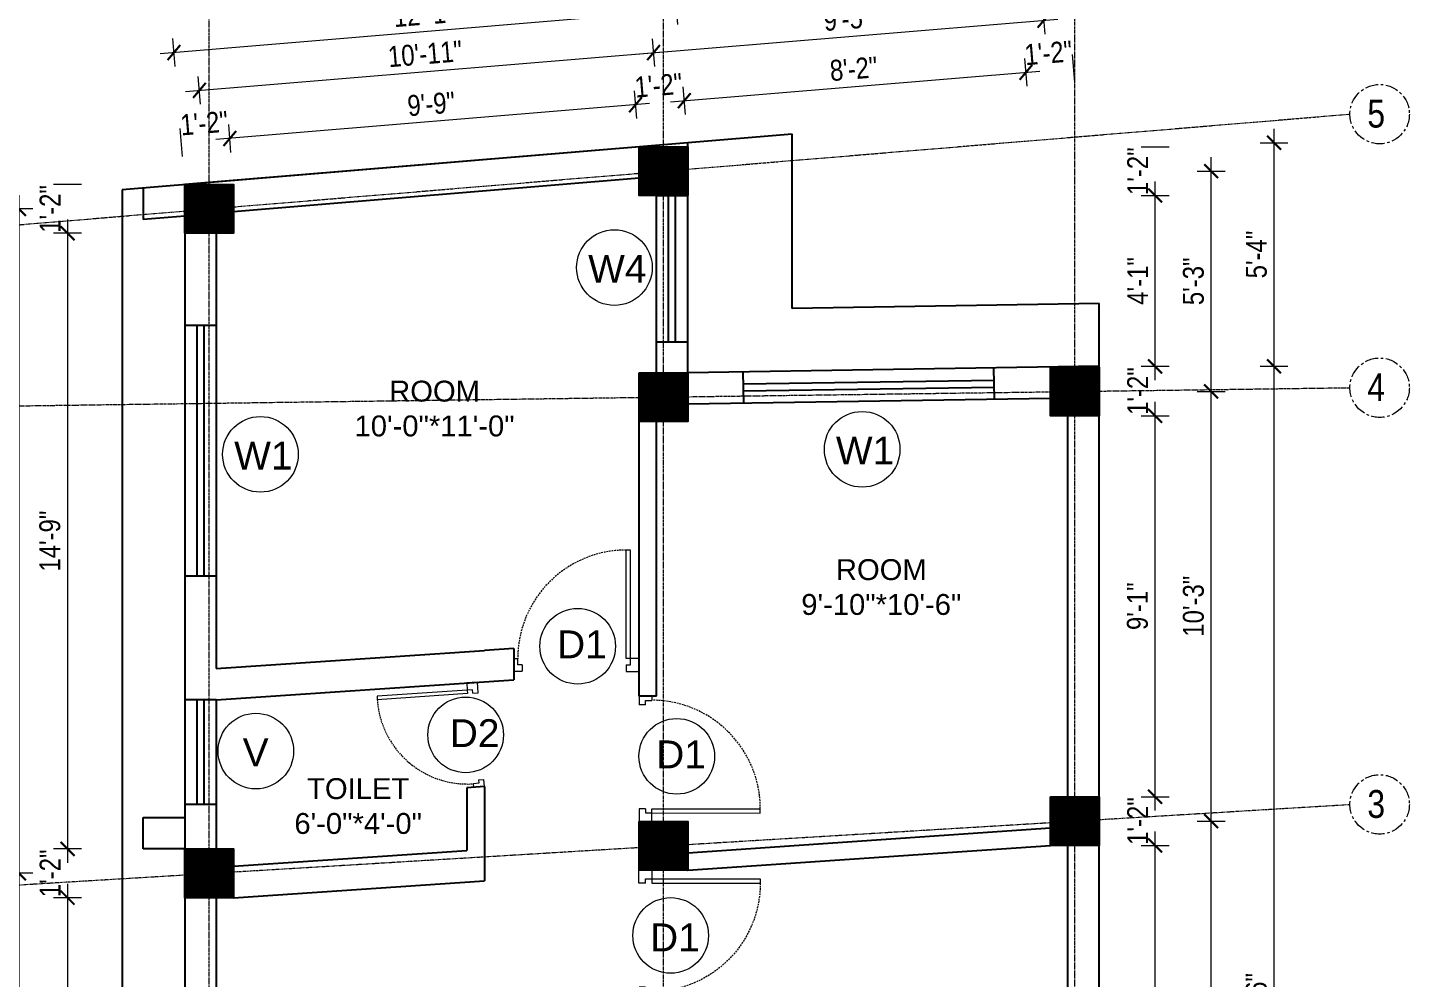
# Model space of a CAD drawing. Header units: inches. Extents: x -10117506 to -5032697, y -6529230 to -3253155.
# Drawn here: x -5059599.6 to -5059202.7, y -3255839.9 to -3255566.9 of the extents above; entities that cross this region are included whole.
import ezdxf

# ---------------------------------------------------------------- set-up
doc = ezdxf.new("R2010")
doc.units = ezdxf.units.IN
doc.header["$LTSCALE"] = 2
doc.header["$MEASUREMENT"] = 0
doc.header["$PDMODE"] = 34
doc.linetypes.add('CENTER', pattern=[2, 1.25, -0.25, 0.25, -0.25])
doc.linetypes.add('HIDDEN', pattern=[0.375, 0.25, -0.125])
doc.layers.get('0').update_dxf_attribs({"linetype": 'CONTINUOUS'})
doc.layers.get('DEFPOINTS').update_dxf_attribs({"color": 141, "linetype": 'CONTINUOUS'})
doc.layers.add('A-Hatch', color=7, linetype='CONTINUOUS')
for name, color, linetype, lineweight in [('Annotate-Lite.w', 177, 'CONTINUOUS', 9), ('Annotations-Bold.w', 177, 'CONTINUOUS', 13), ('DIM 1-100', 4, 'CONTINUOUS', 13), ('Door-Window.w', 4, 'CONTINUOUS', 15), ('TEXT', 181, 'CONTINUOUS', 25)]:
    doc.layers.add(name, color=color, linetype=linetype, lineweight=lineweight)
doc.styles.add('ARAIL', font='ARIALN.TTF')
doc.styles.add('arial.', font='arial.ttf')
doc.styles.add('gaurav', font='arial.ttf')
doc.styles.get("Standard").update_dxf_attribs({"font": 'ARIALN.TTF'})
doc.dimstyles.new('1 by 96', dxfattribs={"dimtxt": 6, "dimasz": 4, "dimexe": 4, "dimexo": 4, "dimgap": 2, "dimtad": 1, "dimdec": 0, "dimzin": 0, "dimdsep": 46, "dimlunit": 4, "dimtxsty": 'Standard', "dimblk": 'ARCHTICK', "dimcen": 0, "dimdle": 4, "dimadec": 0, "dimazin": 0, "dimtfac": 1, "dimtdec": 0, "dimtix": 1, "dimtofl": 0, "dimtmove": 1, "dimatfit": 3, "dimldrblk": 'ARCHTICK', "dimfxl": 4, "dimfxlon": 1, "dimtolj": 1, "dimtzin": 0, "dimlwd": -1, "dimlwe": -1, "dimarcsym": 0})

# ---------------------------------------------------------------- blocks, each defined once
blk = doc.blocks.new('3-0')
at = {"ltscale": 3}
for p, q in [((11063.05, 10097.68), (11065.97, 10099.9)), ((11063.05, 10097.68), (11064.53, 10095.73)), ((11065.25, 10097.81), (11066.71, 10098.92)), ((11065.99, 10096.84), (11065.25, 10097.81)), ((11065.97, 10099.9), (11066.71, 10098.92)), ((11065.99, 10096.84), (11064.53, 10095.73)), ((11085.5, 10074.13), (11110.32, 10092.96)), ((11086.24, 10073.15), (11111.05, 10091.97)), ((11111.05, 10091.97), (11110.32, 10092.96)), ((11086.24, 10073.15), (11085.5, 10074.13)), ((11084.04, 10073.02), (11082.57, 10071.91)), ((11082.57, 10071.91), (11084.79, 10068.98)), ((11084.04, 10073.02), (11084.78, 10072.04)), ((11084.78, 10072.04), (11086.24, 10073.15)), ((11084.79, 10068.98), (11087.72, 10071.2)), ((11087.72, 10071.2), (11086.24, 10073.15))]:
    blk.add_line(p, q, dxfattribs=at)
at = {"layer": 'Door-Window.w', "color": 9, "linetype": 'HIDDEN', "lineweight": 18}
blk.add_arc((11085.5, 10074.13), 31.16, 37.1906, 127.1465, dxfattribs=at)
blk = doc.blocks.new('_ArchTick')
at = {"color": 0, "linetype": 'ByBlock', "const_width": 0.15}
blk.add_lwpolyline([(-0.5, -0.5), (0.5, 0.5)], dxfattribs=at)
blk = doc.blocks.new('*D1697')
at = {"layer": 'DEFPOINTS', "color": 0, "ltscale": 0.5, "transparency": 16777216}
for p in [(-5059557.55, -3255574.04), (-5059409.98, -3255599.95), (-5059554.4, -3255611.95)]:
    blk.add_point(p, dxfattribs=at)
at = {"layer": 'DIM 1-100', "color": 0, "ltscale": 0.5, "transparency": 16777216}
for p, q in [((-5059412.8, -3255566.02), (-5059413.46, -3255558.05)), ((-5059409.14, -3255561.7), (-5059561.54, -3255574.37)), ((-5059557.22, -3255578.03), (-5059557.88, -3255570.05))]:
    blk.add_line(p, q, dxfattribs=at)
at = {"layer": 'DIM 1-100', "color": 0, "ltscale": 0.5, "transparency": 16777216, "xscale": 4, "yscale": 4, "zscale": 4}
for p, rotation in [((-5059413.13, -3255562.03), 4.751526985374808), ((-5059557.55, -3255574.04), 184.7515269853748)]:
    blk.add_blockref('_ArchTick', p, dxfattribs=dict(at, rotation=rotation))
at = {"layer": 'DIM 1-100', "color": 0, "ltscale": 0.5, "transparency": 16777216, "insert": (-5059485.76, -3255563.04), "char_height": 6, "attachment_point": 5, "rotation": 4.7515}
blk.add_mtext('\\A1;12\'-1"', dxfattribs=at)
blk = doc.blocks.new('*D1698')
at = {"layer": 'DEFPOINTS', "color": 0, "ltscale": 0.5, "transparency": 16777216}
for p in [(-5059410.98, -3255587.86), (-5059409.98, -3255599.95), (-5059423.98, -3255601.11)]:
    blk.add_point(p, dxfattribs=at)
at = {"layer": 'DIM 1-100', "color": 0, "ltscale": 0.5, "transparency": 16777216}
for p, q in [((-5059410.65, -3255591.85), (-5059411.31, -3255583.88)), ((-5059424.65, -3255593.01), (-5059425.31, -3255585.04))]:
    blk.add_line(p, q, dxfattribs=at)
at = {"layer": 'DIM 1-100', "color": 0, "ltscale": 0.5, "transparency": 16777216, "insert": (-5059418.4, -3255583.45), "char_height": 6, "attachment_point": 5, "rotation": 4.7515}
blk.add_mtext('\\A1;1\'-2"', dxfattribs=at)
blk = doc.blocks.new('*D1699')
at = {"layer": 'DEFPOINTS', "color": 0, "ltscale": 0.5, "transparency": 16777216}
for p in [(-5059541.5, -3255598.71), (-5059423.98, -3255601.11), (-5059540.4, -3255611.95)]:
    blk.add_point(p, dxfattribs=at)
at = {"layer": 'DIM 1-100', "color": 0, "ltscale": 0.5, "transparency": 16777216}
for p, q in [((-5059424.65, -3255593.01), (-5059425.31, -3255585.04)), ((-5059421, -3255588.7), (-5059545.49, -3255599.05)), ((-5059541.17, -3255602.7), (-5059541.83, -3255594.73))]:
    blk.add_line(p, q, dxfattribs=at)
at = {"layer": 'DIM 1-100', "color": 0, "ltscale": 0.5, "transparency": 16777216, "xscale": 4, "yscale": 4, "zscale": 4}
for p, rotation in [((-5059424.98, -3255589.03), 4.751526985452825), ((-5059541.5, -3255598.71), 184.7515269854528)]:
    blk.add_blockref('_ArchTick', p, dxfattribs=dict(at, rotation=rotation))
at = {"layer": 'DIM 1-100', "color": 0, "ltscale": 0.5, "transparency": 16777216, "insert": (-5059483.66, -3255588.83), "char_height": 6, "attachment_point": 5, "rotation": 4.7515}
blk.add_mtext('\\A1;9\'-9"', dxfattribs=at)
blk = doc.blocks.new('*D1700')
at = {"layer": 'DEFPOINTS', "color": 0, "ltscale": 0.5, "transparency": 16777216}
for p in [(-5059555.41, -3255599.87), (-5059554.4, -3255611.95), (-5059540.4, -3255611.95)]:
    blk.add_point(p, dxfattribs=at)
at = {"layer": 'DIM 1-100', "color": 0, "ltscale": 0.5, "transparency": 16777216}
for p, q in [((-5059555.07, -3255603.86), (-5059555.74, -3255595.88)), ((-5059541.17, -3255602.7), (-5059541.83, -3255594.73))]:
    blk.add_line(p, q, dxfattribs=at)
at = {"layer": 'DIM 1-100', "color": 0, "ltscale": 0.5, "transparency": 16777216, "insert": (-5059548.87, -3255594.3), "char_height": 6, "attachment_point": 5, "rotation": 4.7515}
blk.add_mtext('\\A1;1\'-2"', dxfattribs=at)
blk = doc.blocks.new('*D1701')
at = {"layer": 'DEFPOINTS', "color": 0, "ltscale": 0.5, "transparency": 16777216}
for p in [(-5059419.81, -3255574.06), (-5059416.98, -3255608.11), (-5059547.4, -3255618.95)]:
    blk.add_point(p, dxfattribs=at)
at = {"layer": 'DIM 1-100', "color": 0, "ltscale": 0.5, "transparency": 16777216}
for p, q in [((-5059419.48, -3255578.05), (-5059420.14, -3255570.08)), ((-5059554.22, -3255585.23), (-5059415.82, -3255573.73)), ((-5059549.9, -3255588.89), (-5059550.56, -3255580.92))]:
    blk.add_line(p, q, dxfattribs=at)
at = {"layer": 'DIM 1-100', "color": 0, "ltscale": 0.5, "transparency": 16777216, "xscale": 4, "yscale": 4, "zscale": 4}
for p, rotation in [((-5059419.81, -3255574.06), 4.751526985461142), ((-5059550.23, -3255584.9), 184.7515269854611)]:
    blk.add_blockref('_ArchTick', p, dxfattribs=dict(at, rotation=rotation))
at = {"layer": 'DIM 1-100', "color": 0, "ltscale": 0.5, "transparency": 16777216, "insert": (-5059485.44, -3255574.44), "char_height": 6, "attachment_point": 5, "rotation": 4.7515}
blk.add_mtext('\\A1;10\'-11"', dxfattribs=at)
blk = doc.blocks.new('*D1702')
at = {"layer": 'DEFPOINTS', "color": 0, "ltscale": 0.5, "transparency": 16777216}
for p in [(-5059554.4, -3255611.95), (-5059588.11, -3255625.95), (-5059554.4, -3255625.95)]:
    blk.add_point(p, dxfattribs=at)
at = {"layer": 'DIM 1-100', "color": 0, "ltscale": 0.5, "transparency": 16777216}
for p, q in [((-5059584.11, -3255611.95), (-5059592.11, -3255611.95)), ((-5059584.11, -3255625.95), (-5059592.11, -3255625.95))]:
    blk.add_line(p, q, dxfattribs=at)
at = {"layer": 'DIM 1-100', "color": 0, "ltscale": 0.5, "transparency": 16777216, "insert": (-5059593.12, -3255618.95), "char_height": 6, "attachment_point": 5, "rotation": 90}
blk.add_mtext('\\A1;1\'-2"', dxfattribs=at)
blk = doc.blocks.new('*D1703')
at = {"layer": 'DEFPOINTS', "color": 0, "ltscale": 0.5, "transparency": 16777216}
for p in [(-5059554.4, -3255625.95), (-5059588.11, -3255802.74), (-5059554.4, -3255802.74)]:
    blk.add_point(p, dxfattribs=at)
at = {"layer": 'DIM 1-100', "color": 0, "ltscale": 0.5, "transparency": 16777216}
for p, q in [((-5059588.11, -3255621.95), (-5059588.11, -3255806.74)), ((-5059584.11, -3255625.95), (-5059592.11, -3255625.95)), ((-5059584.11, -3255802.74), (-5059592.11, -3255802.74))]:
    blk.add_line(p, q, dxfattribs=at)
at = {"layer": 'DIM 1-100', "color": 0, "ltscale": 0.5, "transparency": 16777216, "xscale": 4, "yscale": 4, "zscale": 4}
for p, rotation in [((-5059588.11, -3255625.95), 90), ((-5059588.11, -3255802.74), 270)]:
    blk.add_blockref('_ArchTick', p, dxfattribs=dict(at, rotation=rotation))
at = {"layer": 'DIM 1-100', "color": 0, "ltscale": 0.5, "transparency": 16777216, "insert": (-5059593.17, -3255714.35), "char_height": 6, "attachment_point": 5, "rotation": 90}
blk.add_mtext('\\A1;14\'-9"', dxfattribs=at)
blk = doc.blocks.new('*D1704')
at = {"layer": 'DEFPOINTS', "color": 0, "ltscale": 0.5, "transparency": 16777216}
for p in [(-5059554.4, -3255802.74), (-5059588.11, -3255816.74), (-5059554.4, -3255816.74)]:
    blk.add_point(p, dxfattribs=at)
at = {"layer": 'DIM 1-100', "color": 0, "ltscale": 0.5, "transparency": 16777216}
for p, q in [((-5059584.11, -3255802.74), (-5059592.11, -3255802.74)), ((-5059584.11, -3255816.74), (-5059592.11, -3255816.74))]:
    blk.add_line(p, q, dxfattribs=at)
at = {"layer": 'DIM 1-100', "color": 0, "ltscale": 0.5, "transparency": 16777216, "insert": (-5059593.12, -3255809.74), "char_height": 6, "attachment_point": 5, "rotation": 90}
blk.add_mtext('\\A1;1\'-2"', dxfattribs=at)
blk = doc.blocks.new('*D1705')
at = {"layer": 'DEFPOINTS', "color": 0, "ltscale": 0.5, "transparency": 16777216}
for p in [(-5059554.4, -3255816.74), (-5059588.11, -3255937.99), (-5059554.4, -3255937.99)]:
    blk.add_point(p, dxfattribs=at)
at = {"layer": 'DIM 1-100', "color": 0, "ltscale": 0.5, "transparency": 16777216}
for p, q in [((-5059588.11, -3255812.74), (-5059588.11, -3255941.99)), ((-5059584.11, -3255816.74), (-5059592.11, -3255816.74)), ((-5059584.11, -3255937.99), (-5059592.11, -3255937.99))]:
    blk.add_line(p, q, dxfattribs=at)
at = {"layer": 'DIM 1-100', "color": 0, "ltscale": 0.5, "transparency": 16777216, "xscale": 4, "yscale": 4, "zscale": 4}
for p, rotation in [((-5059588.11, -3255816.74), 90), ((-5059588.11, -3255937.99), 270)]:
    blk.add_blockref('_ArchTick', p, dxfattribs=dict(at, rotation=rotation))
at = {"layer": 'DIM 1-100', "color": 0, "ltscale": 0.5, "transparency": 16777216, "insert": (-5059593.17, -3255877.37), "char_height": 6, "attachment_point": 5, "rotation": 90}
blk.add_mtext('\\A1;10\'-1"', dxfattribs=at)
blk = doc.blocks.new('*D1710')
at = {"layer": 'DEFPOINTS', "color": 0, "ltscale": 0.5, "transparency": 16777216}
for p in [(-5059602.04, -3255809.74), (-5059547.4, -3255809.74), (-5059547.4, -3255944.99)]:
    blk.add_point(p, dxfattribs=at)
at = {"layer": 'DIM 1-100', "color": 0, "ltscale": 0.5, "transparency": 16777216}
for p, q in [((-5059602.04, -3255948.99), (-5059602.04, -3255805.74)), ((-5059598.04, -3255809.74), (-5059606.04, -3255809.74)), ((-5059598.04, -3255944.99), (-5059606.04, -3255944.99))]:
    blk.add_line(p, q, dxfattribs=at)
at = {"layer": 'DIM 1-100', "color": 0, "ltscale": 0.5, "transparency": 16777216, "xscale": 4, "yscale": 4, "zscale": 4}
for p, rotation in [((-5059602.04, -3255809.74), 90), ((-5059602.04, -3255944.99), 270)]:
    blk.add_blockref('_ArchTick', p, dxfattribs=dict(at, rotation=rotation))
at = {"layer": 'DIM 1-100', "color": 0, "ltscale": 0.5, "transparency": 16777216, "insert": (-5059607.1, -3255877.37), "char_height": 6, "attachment_point": 5, "rotation": 90}
blk.add_mtext('\\A1;11\'-3"', dxfattribs=at)
blk = doc.blocks.new('*D1711')
at = {"layer": 'DEFPOINTS', "color": 0, "ltscale": 0.5, "transparency": 16777216}
for p in [(-5059602.04, -3255618.95), (-5059547.4, -3255618.95), (-5059547.4, -3255809.74)]:
    blk.add_point(p, dxfattribs=at)
at = {"layer": 'DIM 1-100', "color": 0, "ltscale": 0.5, "transparency": 16777216}
for p, q in [((-5059602.04, -3255813.74), (-5059602.04, -3255614.95)), ((-5059598.04, -3255618.95), (-5059606.04, -3255618.95)), ((-5059598.04, -3255809.74), (-5059606.04, -3255809.74))]:
    blk.add_line(p, q, dxfattribs=at)
at = {"layer": 'DIM 1-100', "color": 0, "ltscale": 0.5, "transparency": 16777216, "xscale": 4, "yscale": 4, "zscale": 4}
for p, rotation in [((-5059602.04, -3255618.95), 90), ((-5059602.04, -3255809.74), 270)]:
    blk.add_blockref('_ArchTick', p, dxfattribs=dict(at, rotation=rotation))
at = {"layer": 'DIM 1-100', "color": 0, "ltscale": 0.5, "transparency": 16777216, "insert": (-5059607.1, -3255714.35), "char_height": 6, "attachment_point": 5, "rotation": 90}
blk.add_mtext('\\A1;15\'-11"', dxfattribs=at)
blk = doc.blocks.new('*D1712')
at = {"layer": 'DEFPOINTS', "color": 0, "ltscale": 0.5, "transparency": 16777216}
for p in [(-5059554.4, -3255611.95), (-5059614.25, -3256046), (-5059554.4, -3256046)]:
    blk.add_point(p, dxfattribs=at)
at = {"layer": 'DIM 1-100', "color": 0, "ltscale": 0.5, "transparency": 16777216}
for p, q in [((-5059614.25, -3255607.95), (-5059614.25, -3256050)), ((-5059610.25, -3255611.95), (-5059618.25, -3255611.95)), ((-5059610.25, -3256046), (-5059618.25, -3256046))]:
    blk.add_line(p, q, dxfattribs=at)
at = {"layer": 'DIM 1-100', "color": 0, "ltscale": 0.5, "transparency": 16777216, "xscale": 4, "yscale": 4, "zscale": 4}
for p, rotation in [((-5059614.25, -3255611.95), 90), ((-5059614.25, -3256046), 270)]:
    blk.add_blockref('_ArchTick', p, dxfattribs=dict(at, rotation=rotation))
at = {"layer": 'DIM 1-100', "color": 0, "ltscale": 0.5, "transparency": 16777216, "insert": (-5059619.31, -3255828.98), "char_height": 6, "attachment_point": 5, "rotation": 90}
blk.add_mtext('\\A1;36\'-2"', dxfattribs=at)
blk = doc.blocks.new('*D1681')
at = {"layer": 'DEFPOINTS', "color": 0, "ltscale": 0.5, "transparency": 16777216}
for p in [(-5059291.83, -3255801.73), (-5059275.77, -3255801.73), (-5059291.82, -3255922.97)]:
    blk.add_point(p, dxfattribs=at)
at = {"layer": 'DIM 1-100', "color": 0, "ltscale": 0.5, "transparency": 16777216}
for p, q in [((-5059275.77, -3255926.97), (-5059275.77, -3255797.73)), ((-5059279.77, -3255801.73), (-5059271.77, -3255801.73)), ((-5059279.77, -3255922.97), (-5059271.77, -3255922.97))]:
    blk.add_line(p, q, dxfattribs=at)
at = {"layer": 'DIM 1-100', "color": 0, "ltscale": 0.5, "transparency": 16777216, "xscale": 4, "yscale": 4, "zscale": 4}
for p, rotation in [((-5059275.77, -3255801.73), 90), ((-5059275.77, -3255922.97), 270)]:
    blk.add_blockref('_ArchTick', p, dxfattribs=dict(at, rotation=rotation))
at = {"layer": 'DIM 1-100', "color": 0, "ltscale": 0.5, "transparency": 16777216, "insert": (-5059280.83, -3255862.35), "char_height": 6, "attachment_point": 5, "rotation": 90}
blk.add_mtext('\\A1;10\'-1"', dxfattribs=at)
blk = doc.blocks.new('*D1682')
at = {"layer": 'DEFPOINTS', "color": 0, "ltscale": 0.5, "transparency": 16777216}
for p in [(-5059291.82, -3255787.73), (-5059275.77, -3255787.73), (-5059291.83, -3255801.73)]:
    blk.add_point(p, dxfattribs=at)
at = {"layer": 'DIM 1-100', "color": 0, "ltscale": 0.5, "transparency": 16777216}
for p, q in [((-5059279.77, -3255787.73), (-5059271.77, -3255787.73)), ((-5059279.77, -3255801.73), (-5059271.77, -3255801.73))]:
    blk.add_line(p, q, dxfattribs=at)
at = {"layer": 'DIM 1-100', "color": 0, "ltscale": 0.5, "transparency": 16777216, "insert": (-5059280.78, -3255794.73), "char_height": 6, "attachment_point": 5, "rotation": 90}
blk.add_mtext('\\A1;1\'-2"', dxfattribs=at)
blk = doc.blocks.new('*D1683')
at = {"layer": 'DEFPOINTS', "color": 0, "ltscale": 0.5, "transparency": 16777216}
for p in [(-5059291.82, -3255678.36), (-5059275.77, -3255678.36), (-5059291.82, -3255787.73)]:
    blk.add_point(p, dxfattribs=at)
at = {"layer": 'DIM 1-100', "color": 0, "ltscale": 0.5, "transparency": 16777216}
for p, q in [((-5059275.77, -3255791.73), (-5059275.77, -3255674.36)), ((-5059279.77, -3255678.36), (-5059271.77, -3255678.36)), ((-5059279.77, -3255787.73), (-5059271.77, -3255787.73))]:
    blk.add_line(p, q, dxfattribs=at)
at = {"layer": 'DIM 1-100', "color": 0, "ltscale": 0.5, "transparency": 16777216, "xscale": 4, "yscale": 4, "zscale": 4}
for p, rotation in [((-5059275.77, -3255678.36), 90), ((-5059275.77, -3255787.73), 270)]:
    blk.add_blockref('_ArchTick', p, dxfattribs=dict(at, rotation=rotation))
at = {"layer": 'DIM 1-100', "color": 0, "ltscale": 0.5, "transparency": 16777216, "insert": (-5059280.83, -3255733.04), "char_height": 6, "attachment_point": 5, "rotation": 90}
blk.add_mtext('\\A1;9\'-1"', dxfattribs=at)
blk = doc.blocks.new('*D1684')
at = {"layer": 'DEFPOINTS', "color": 0, "ltscale": 0.5, "transparency": 16777216}
for p in [(-5059292.04, -3255664.14), (-5059275.77, -3255664.14), (-5059291.82, -3255678.36)]:
    blk.add_point(p, dxfattribs=at)
at = {"layer": 'DIM 1-100', "color": 0, "ltscale": 0.5, "transparency": 16777216}
for p, q in [((-5059279.77, -3255664.14), (-5059271.77, -3255664.14)), ((-5059279.77, -3255678.36), (-5059271.77, -3255678.36))]:
    blk.add_line(p, q, dxfattribs=at)
at = {"layer": 'DIM 1-100', "color": 0, "ltscale": 0.5, "transparency": 16777216, "insert": (-5059280.78, -3255671.25), "char_height": 6, "attachment_point": 5, "rotation": 90}
blk.add_mtext('\\A1;1\'-2"', dxfattribs=at)
blk = doc.blocks.new('*D1685')
at = {"layer": 'DEFPOINTS', "color": 0, "ltscale": 0.5, "transparency": 16777216}
for p in [(-5059409.98, -3255615.11), (-5059275.77, -3255615.11), (-5059292.04, -3255664.14)]:
    blk.add_point(p, dxfattribs=at)
at = {"layer": 'DIM 1-100', "color": 0, "ltscale": 0.5, "transparency": 16777216}
for p, q in [((-5059275.77, -3255668.14), (-5059275.77, -3255611.11)), ((-5059279.77, -3255615.11), (-5059271.77, -3255615.11)), ((-5059279.77, -3255664.14), (-5059271.77, -3255664.14))]:
    blk.add_line(p, q, dxfattribs=at)
at = {"layer": 'DIM 1-100', "color": 0, "ltscale": 0.5, "transparency": 16777216, "xscale": 4, "yscale": 4, "zscale": 4}
for p, rotation in [((-5059275.77, -3255615.11), 90), ((-5059275.77, -3255664.14), 270)]:
    blk.add_blockref('_ArchTick', p, dxfattribs=dict(at, rotation=rotation))
at = {"layer": 'DIM 1-100', "color": 0, "ltscale": 0.5, "transparency": 16777216, "insert": (-5059280.78, -3255639.63), "char_height": 6, "attachment_point": 5, "rotation": 90}
blk.add_mtext('\\A1;4\'-1"', dxfattribs=at)
blk = doc.blocks.new('*D1686')
at = {"layer": 'DEFPOINTS', "color": 0, "ltscale": 0.5, "transparency": 16777216}
for p in [(-5059409.98, -3255601.11), (-5059275.77, -3255601.11), (-5059409.98, -3255615.11)]:
    blk.add_point(p, dxfattribs=at)
at = {"layer": 'DIM 1-100', "color": 0, "ltscale": 0.5, "transparency": 16777216}
for p, q in [((-5059279.77, -3255601.11), (-5059271.77, -3255601.11)), ((-5059279.77, -3255615.11), (-5059271.77, -3255615.11))]:
    blk.add_line(p, q, dxfattribs=at)
at = {"layer": 'DIM 1-100', "color": 0, "ltscale": 0.5, "transparency": 16777216, "insert": (-5059280.78, -3255608.11), "char_height": 6, "attachment_point": 5, "rotation": 90}
blk.add_mtext('\\A1;1\'-2"', dxfattribs=at)
blk = doc.blocks.new('*D1688')
at = {"layer": 'DEFPOINTS', "color": 0, "ltscale": 0.5, "transparency": 16777216}
for p in [(-5059298.83, -3255794.73), (-5059259.69, -3255794.73), (-5059298.82, -3255929.97)]:
    blk.add_point(p, dxfattribs=at)
at = {"layer": 'DIM 1-100', "color": 0, "ltscale": 0.5, "transparency": 16777216}
for p, q in [((-5059259.69, -3255933.97), (-5059259.69, -3255790.73)), ((-5059263.69, -3255794.73), (-5059255.69, -3255794.73)), ((-5059263.69, -3255929.97), (-5059255.69, -3255929.97))]:
    blk.add_line(p, q, dxfattribs=at)
at = {"layer": 'DIM 1-100', "color": 0, "ltscale": 0.5, "transparency": 16777216, "xscale": 4, "yscale": 4, "zscale": 4}
for p, rotation in [((-5059259.69, -3255794.73), 90), ((-5059259.69, -3255929.97), 270)]:
    blk.add_blockref('_ArchTick', p, dxfattribs=dict(at, rotation=rotation))
at = {"layer": 'DIM 1-100', "color": 0, "ltscale": 0.5, "transparency": 16777216, "insert": (-5059264.75, -3255862.35), "char_height": 6, "attachment_point": 5, "rotation": 90}
blk.add_mtext('\\A1;11\'-3"', dxfattribs=at)
blk = doc.blocks.new('*D1689')
at = {"layer": 'DEFPOINTS', "color": 0, "ltscale": 0.5, "transparency": 16777216}
for p in [(-5059298.82, -3255671.36), (-5059259.69, -3255671.36), (-5059298.83, -3255794.73)]:
    blk.add_point(p, dxfattribs=at)
at = {"layer": 'DIM 1-100', "color": 0, "ltscale": 0.5, "transparency": 16777216}
for p, q in [((-5059259.69, -3255798.73), (-5059259.69, -3255667.36)), ((-5059263.69, -3255671.36), (-5059255.69, -3255671.36)), ((-5059263.69, -3255794.73), (-5059255.69, -3255794.73))]:
    blk.add_line(p, q, dxfattribs=at)
at = {"layer": 'DIM 1-100', "color": 0, "ltscale": 0.5, "transparency": 16777216, "xscale": 4, "yscale": 4, "zscale": 4}
for p, rotation in [((-5059259.69, -3255671.36), 90), ((-5059259.69, -3255794.73), 270)]:
    blk.add_blockref('_ArchTick', p, dxfattribs=dict(at, rotation=rotation))
at = {"layer": 'DIM 1-100', "color": 0, "ltscale": 0.5, "transparency": 16777216, "insert": (-5059264.75, -3255733.04), "char_height": 6, "attachment_point": 5, "rotation": 90}
blk.add_mtext('\\A1;10\'-3"', dxfattribs=at)
blk = doc.blocks.new('*D1690')
at = {"layer": 'DEFPOINTS', "color": 0, "ltscale": 0.5, "transparency": 16777216}
for p in [(-5059416.98, -3255608.11), (-5059259.69, -3255608.11), (-5059298.82, -3255671.36)]:
    blk.add_point(p, dxfattribs=at)
at = {"layer": 'DIM 1-100', "color": 0, "ltscale": 0.5, "transparency": 16777216}
for p, q in [((-5059259.69, -3255675.36), (-5059259.69, -3255604.11)), ((-5059263.69, -3255608.11), (-5059255.69, -3255608.11)), ((-5059263.69, -3255671.36), (-5059255.69, -3255671.36))]:
    blk.add_line(p, q, dxfattribs=at)
at = {"layer": 'DIM 1-100', "color": 0, "ltscale": 0.5, "transparency": 16777216, "xscale": 4, "yscale": 4, "zscale": 4}
for p, rotation in [((-5059259.69, -3255608.11), 90), ((-5059259.69, -3255671.36), 270)]:
    blk.add_blockref('_ArchTick', p, dxfattribs=dict(at, rotation=rotation))
at = {"layer": 'DIM 1-100', "color": 0, "ltscale": 0.5, "transparency": 16777216, "insert": (-5059264.75, -3255639.73), "char_height": 6, "attachment_point": 5, "rotation": 90}
blk.add_mtext('\\A1;5\'-3"', dxfattribs=at)
blk = doc.blocks.new('*D1691')
at = {"layer": 'DEFPOINTS', "color": 0, "ltscale": 0.5, "transparency": 16777216}
for p in [(-5059291.82, -3255664.14), (-5059241.62, -3255664.14), (-5059291.82, -3256030.14)]:
    blk.add_point(p, dxfattribs=at)
at = {"layer": 'DIM 1-100', "color": 0, "ltscale": 0.5, "transparency": 16777216}
for p, q in [((-5059241.62, -3256034.14), (-5059241.62, -3255660.14)), ((-5059245.62, -3255664.14), (-5059237.62, -3255664.14)), ((-5059245.62, -3256030.14), (-5059237.62, -3256030.14))]:
    blk.add_line(p, q, dxfattribs=at)
at = {"layer": 'DIM 1-100', "color": 0, "ltscale": 0.5, "transparency": 16777216, "xscale": 4, "yscale": 4, "zscale": 4}
for p, rotation in [((-5059241.62, -3255664.14), 90), ((-5059241.62, -3256030.14), 270)]:
    blk.add_blockref('_ArchTick', p, dxfattribs=dict(at, rotation=rotation))
at = {"layer": 'DIM 1-100', "color": 0, "ltscale": 0.5, "transparency": 16777216, "insert": (-5059246.68, -3255847.14), "char_height": 6, "attachment_point": 5, "rotation": 90}
blk.add_mtext('\\A1;30\'-6"', dxfattribs=at)
blk = doc.blocks.new('*D1692')
at = {"layer": 'DEFPOINTS', "color": 0, "ltscale": 0.5, "transparency": 16777216}
for p in [(-5059409.98, -3255599.95), (-5059241.62, -3255599.95), (-5059291.82, -3255664.14)]:
    blk.add_point(p, dxfattribs=at)
at = {"layer": 'DIM 1-100', "color": 0, "ltscale": 0.5, "transparency": 16777216}
for p, q in [((-5059241.62, -3255668.14), (-5059241.62, -3255595.95)), ((-5059245.62, -3255599.95), (-5059237.62, -3255599.95)), ((-5059245.62, -3255664.14), (-5059237.62, -3255664.14))]:
    blk.add_line(p, q, dxfattribs=at)
at = {"layer": 'DIM 1-100', "color": 0, "ltscale": 0.5, "transparency": 16777216, "xscale": 4, "yscale": 4, "zscale": 4}
for p, rotation in [((-5059241.62, -3255599.95), 90), ((-5059241.62, -3255664.14), 270)]:
    blk.add_blockref('_ArchTick', p, dxfattribs=dict(at, rotation=rotation))
at = {"layer": 'DIM 1-100', "color": 0, "ltscale": 0.5, "transparency": 16777216, "insert": (-5059246.67, -3255632.04), "char_height": 6, "attachment_point": 5, "rotation": 90}
blk.add_mtext('\\A1;5\'-4"', dxfattribs=at)
blk = doc.blocks.new('*D1693')
at = {"layer": 'DEFPOINTS', "color": 0, "ltscale": 0.5, "transparency": 16777216}
for p in [(-5059312.85, -3255579.71), (-5059409.98, -3255599.95), (-5059305.82, -3255664.36)]:
    blk.add_point(p, dxfattribs=at)
at = {"layer": 'DIM 1-100', "color": 0, "ltscale": 0.5, "transparency": 16777216}
for p, q in [((-5059312.52, -3255583.69), (-5059313.18, -3255575.72)), ((-5059414.97, -3255588.2), (-5059308.87, -3255579.38)), ((-5059410.65, -3255591.85), (-5059411.31, -3255583.88))]:
    blk.add_line(p, q, dxfattribs=at)
at = {"layer": 'DIM 1-100', "color": 0, "ltscale": 0.5, "transparency": 16777216, "xscale": 4, "yscale": 4, "zscale": 4}
for p, rotation in [((-5059312.85, -3255579.71), 4.751526985452822), ((-5059410.98, -3255587.86), 184.7515269854528)]:
    blk.add_blockref('_ArchTick', p, dxfattribs=dict(at, rotation=rotation))
at = {"layer": 'DIM 1-100', "color": 0, "ltscale": 0.5, "transparency": 16777216, "insert": (-5059362.34, -3255578.74), "char_height": 6, "attachment_point": 5, "rotation": 4.7515}
blk.add_mtext('\\A1;8\'-2"', dxfattribs=at)
blk = doc.blocks.new('*D1694')
at = {"layer": 'DEFPOINTS', "color": 0, "ltscale": 0.5, "transparency": 16777216}
for p in [(-5059299.15, -3255578.57), (-5059305.82, -3255664.36), (-5059292.04, -3255664.14)]:
    blk.add_point(p, dxfattribs=at)
at = {"layer": 'DIM 1-100', "color": 0, "ltscale": 0.5, "transparency": 16777216}
for p, q in [((-5059312.52, -3255583.69), (-5059313.18, -3255575.72)), ((-5059298.82, -3255582.56), (-5059299.48, -3255574.58))]:
    blk.add_line(p, q, dxfattribs=at)
at = {"layer": 'DIM 1-100', "color": 0, "ltscale": 0.5, "transparency": 16777216, "insert": (-5059306.42, -3255574.14), "char_height": 6, "attachment_point": 5, "rotation": 4.7515}
blk.add_mtext('\\A1;1\'-2"', dxfattribs=at)
blk = doc.blocks.new('*D1695')
at = {"layer": 'DEFPOINTS', "color": 0, "ltscale": 0.5, "transparency": 16777216}
for p in [(-5059307.68, -3255564.74), (-5059416.98, -3255608.11), (-5059298.82, -3255671.36)]:
    blk.add_point(p, dxfattribs=at)
at = {"layer": 'DIM 1-100', "color": 0, "ltscale": 0.5, "transparency": 16777216}
for p, q in [((-5059423.79, -3255574.39), (-5059303.69, -3255564.41)), ((-5059307.35, -3255568.73), (-5059308.01, -3255560.76)), ((-5059419.48, -3255578.05), (-5059420.14, -3255570.08))]:
    blk.add_line(p, q, dxfattribs=at)
at = {"layer": 'DIM 1-100', "color": 0, "ltscale": 0.5, "transparency": 16777216, "xscale": 4, "yscale": 4, "zscale": 4}
for p, rotation in [((-5059307.68, -3255564.74), 4.751526985452822), ((-5059419.81, -3255574.06), 184.7515269854528)]:
    blk.add_blockref('_ArchTick', p, dxfattribs=dict(at, rotation=rotation))
at = {"layer": 'DIM 1-100', "color": 0, "ltscale": 0.5, "transparency": 16777216, "insert": (-5059364.16, -3255564.36), "char_height": 6, "attachment_point": 5, "rotation": 4.7515}
blk.add_mtext('\\A1;9\'-5"', dxfattribs=at)
blk = doc.blocks.new('*D1696')
at = {"layer": 'DEFPOINTS', "color": 0, "ltscale": 0.5, "transparency": 16777216}
for p in [(-5059301.1, -3255552.72), (-5059409.98, -3255599.95), (-5059291.82, -3255664.36)]:
    blk.add_point(p, dxfattribs=at)
at = {"layer": 'DIM 1-100', "color": 0, "ltscale": 0.5, "transparency": 16777216}
for p, q in [((-5059417.11, -3255562.37), (-5059297.11, -3255552.39)), ((-5059300.76, -3255556.71), (-5059301.43, -3255548.74)), ((-5059412.8, -3255566.02), (-5059413.46, -3255558.05))]:
    blk.add_line(p, q, dxfattribs=at)
at = {"layer": 'DIM 1-100', "color": 0, "ltscale": 0.5, "transparency": 16777216, "xscale": 4, "yscale": 4, "zscale": 4}
for p, rotation in [((-5059301.1, -3255552.72), 4.751526985380903), ((-5059413.13, -3255562.03), 184.7515269853809)]:
    blk.add_blockref('_ArchTick', p, dxfattribs=dict(at, rotation=rotation))
at = {"layer": 'DIM 1-100', "color": 0, "ltscale": 0.5, "transparency": 16777216, "insert": (-5059357.53, -3255552.33), "char_height": 6, "attachment_point": 5, "rotation": 4.7515}
blk.add_mtext('\\A1;9\'-4"', dxfattribs=at)

msp = doc.modelspace()

# ---------------------------------------------------------------- hatches: boundary and pattern name
at = {"layer": 'A-Hatch', "ltscale": 0.5}
h = msp.add_hatch(dxfattribs=at)
h.set_pattern_fill('ANSI31', color=256)
h.set_pattern_definition([(45, (31879.73575, 2784.58661), (-0.0883883476483, 0.0883883476483), [])])
h.paths.add_polyline_path([(-5059409.98, -3255601.11), (-5059423.98, -3255601.11), (-5059423.98, -3255615.11), (-5059409.98, -3255615.11)])
h = msp.add_hatch(dxfattribs=at)
h.set_pattern_fill('ANSI31', color=256)
h.set_pattern_definition([(45, (31749.31162, 2773.7457), (-0.0883883476483, 0.0883883476483), [])])
h.paths.add_polyline_path([(-5059540.4, -3255611.95), (-5059554.4, -3255611.95), (-5059554.4, -3255625.95), (-5059540.4, -3255625.95)])
h = msp.add_hatch(dxfattribs=at)
h.set_pattern_fill('ANSI31', color=256)
h.set_pattern_definition([(45, (31879.73575, 2719.7299), (-0.0883883476483, 0.0883883476483), [])])
h.paths.add_polyline_path([(-5059409.98, -3255665.97), (-5059423.98, -3255665.97), (-5059423.98, -3255679.97), (-5059409.98, -3255679.97)])
h = msp.add_hatch(dxfattribs=at)
h.set_pattern_fill('ANSI31', color=256)
h.set_pattern_definition([(45, (31997.89709, 2721.34184), (-0.0883883476483, 0.0883883476483), [])])
h.paths.add_polyline_path([(-5059291.82, -3255664.36), (-5059305.82, -3255664.36), (-5059305.82, -3255678.36), (-5059291.82, -3255678.36)])
h = msp.add_hatch(dxfattribs=at)
h.set_pattern_fill('ANSI31', color=256)
h.set_pattern_definition([(45, (31997.88154, 2597.9708), (-0.0883883476483, 0.0883883476483), [])])
h.paths.add_polyline_path([(-5059291.83, -3255787.73), (-5059305.83, -3255787.73), (-5059305.83, -3255801.73), (-5059291.83, -3255801.73)])
h = msp.add_hatch(dxfattribs=at)
h.set_pattern_fill('ANSI31', color=256)
h.set_pattern_definition([(45, (31879.73575, 2590.83342), (-0.0883883476483, 0.0883883476483), [])])
h.paths.add_polyline_path([(-5059409.98, -3255794.86), (-5059423.98, -3255794.86), (-5059423.98, -3255808.86), (-5059409.98, -3255808.86)])
h = msp.add_hatch(dxfattribs=at)
h.set_pattern_fill('ANSI31', color=256)
h.set_pattern_definition([(45, (31749.31162, 2582.95427), (-0.0883883476483, 0.0883883476483), [])])
h.paths.add_polyline_path([(-5059540.4, -3255802.74), (-5059554.4, -3255802.74), (-5059554.4, -3255816.74), (-5059540.4, -3255816.74)])

# ---------------------------------------------------------------- linework, layer by layer
at = {"ltscale": 0.5}
for p, q in [((-5059379.98, -3255597.45), (-5059572.4, -3255613.45)), ((-5059409.98, -3255599.95), (-5059554.4, -3255611.95)), ((-5059409.98, -3255665.97), (-5059409.98, -3255599.95)), ((-5059379.98, -3255647.5), (-5059379.98, -3255597.45)), ((-5059554.4, -3255611.95), (-5059554.4, -3256046)), ((-5059423.98, -3255610.14), (-5059540.4, -3255619.82)), ((-5059572.4, -3255613.45), (-5059572.4, -3256065.12)), ((-5059566.4, -3255612.95), (-5059566.4, -3255621.98)), ((-5059418.98, -3255665.97), (-5059418.98, -3255615.11)), ((-5059418.98, -3255615.11), (-5059409.98, -3255615.11)), ((-5059415.48, -3255657.11), (-5059415.48, -3255615.11)), ((-5059413.48, -3255657.11), (-5059413.48, -3255615.11)), ((-5059554.4, -3255620.98), (-5059566.4, -3255621.98)), ((-5059545.4, -3255625.95), (-5059545.4, -3255750.93)), ((-5059291.82, -3255646.14), (-5059379.98, -3255647.5)), ((-5059291.82, -3255664.14), (-5059291.82, -3255646.14)), ((-5059545.4, -3255652.44), (-5059554.4, -3255652.44)), ((-5059550.9, -3255724.44), (-5059550.9, -3255652.44)), ((-5059548.9, -3255724.44), (-5059548.9, -3255652.44)), ((-5059418.98, -3255657.11), (-5059409.98, -3255657.11)), ((-5059291.82, -3255664.14), (-5059409.98, -3255665.97)), ((-5059393.89, -3255674.72), (-5059394.03, -3255665.72)), ((-5059321.9, -3255673.61), (-5059322.04, -3255664.61)), ((-5059300.82, -3255664.36), (-5059300.82, -3255664.14)), ((-5059291.82, -3256030.14), (-5059291.82, -3255664.14)), ((-5059393.98, -3255669.22), (-5059321.99, -3255668.11)), ((-5059393.95, -3255671.22), (-5059321.96, -3255670.11)), ((-5059305.82, -3255673.36), (-5059409.98, -3255674.97)), ((-5059291.68, -3255673.14), (-5059291.82, -3255673.14)), ((-5059300.82, -3255787.73), (-5059300.82, -3255678.36)), ((-5059423.98, -3255758.86), (-5059423.98, -3255679.97)), ((-5059418.98, -3255758.86), (-5059418.98, -3255679.97)), ((-5059545.4, -3255724.44), (-5059554.4, -3255724.44)), ((-5059545.4, -3255750.93), (-5059468.4, -3255745.72)), ((-5059459.98, -3255745.15), (-5059468.4, -3255745.72)), ((-5059459.98, -3255745.15), (-5059459.98, -3255754.17)), ((-5059545.4, -3255759.95), (-5059459.98, -3255754.17)), ((-5059418.98, -3255758.86), (-5059423.98, -3255758.86)), ((-5059545.4, -3255759.95), (-5059554.4, -3255759.95)), ((-5059550.9, -3255789.95), (-5059550.9, -3255759.95)), ((-5059548.9, -3255789.95), (-5059548.9, -3255759.95)), ((-5059545.4, -3255759.95), (-5059545.4, -3255802.74)), ((-5059468.4, -3255784.81), (-5059473.4, -3255785.15)), ((-5059473.4, -3255785.15), (-5059473.4, -3255803.19)), ((-5059468.4, -3255784.81), (-5059468.4, -3255811.87)), ((-5059545.4, -3255789.95), (-5059554.4, -3255789.95)), ((-5059566.4, -3255802.74), (-5059566.4, -3255793.74)), ((-5059566.4, -3255793.74), (-5059554.4, -3255793.74)), ((-5059409.98, -3255803.85), (-5059305.83, -3255796.71)), ((-5059409.98, -3255808.86), (-5059305.83, -3255801.73)), ((-5059300.82, -3255922.97), (-5059300.82, -3255801.73)), ((-5059554.4, -3255802.74), (-5059566.4, -3255802.74)), ((-5059540.4, -3255807.72), (-5059473.4, -3255803.19)), ((-5059540.4, -3255816.74), (-5059468.4, -3255811.87)), ((-5059545.4, -3255816.74), (-5059545.4, -3255937.99))]:
    msp.add_line(p, q, dxfattribs=at)
for points in [[(-5059423.98, -3255601.11), (-5059409.98, -3255601.11), (-5059409.98, -3255615.11), (-5059423.98, -3255615.11)], [(-5059554.4, -3255611.95), (-5059540.4, -3255611.95), (-5059540.4, -3255625.95), (-5059554.4, -3255625.95)], [(-5059423.98, -3255665.97), (-5059409.98, -3255665.97), (-5059409.98, -3255679.97), (-5059423.98, -3255679.97)], [(-5059305.82, -3255664.36), (-5059291.82, -3255664.36), (-5059291.82, -3255678.36), (-5059305.82, -3255678.36)], [(-5059305.83, -3255787.73), (-5059291.83, -3255787.73), (-5059291.83, -3255801.73), (-5059305.83, -3255801.73)], [(-5059423.98, -3255794.86), (-5059409.98, -3255794.86), (-5059409.98, -3255808.86), (-5059423.98, -3255808.86)], [(-5059554.4, -3255802.74), (-5059540.4, -3255802.74), (-5059540.4, -3255816.74), (-5059554.4, -3255816.74)]]:
    msp.add_lwpolyline(points, close=True, dxfattribs=at)
at = {"layer": 'Annotate-Lite.w', "ltscale": 0.005}
for centre in [(-5059431.06, -3255635.79), (-5059532.71, -3255689.43), (-5059359.9, -3255687.98), (-5059441.6, -3255744.54), (-5059473.78, -3255769.98), (-5059534.03, -3255774.63), (-5059413.15, -3255776.14), (-5059414.9, -3255827.59)]:
    msp.add_circle(centre, 10.86, dxfattribs=at)
at = {"layer": 'Annotations-Bold.w', "linetype": 'CENTER', "ltscale": 0.3}
for p, q in [((-5059298.82, -3256102.57), (-5059298.82, -3255524.35)), ((-5059416.98, -3256109.74), (-5059416.98, -3255531.52)), ((-5059547.4, -3256117.58), (-5059547.4, -3255539.37)), ((-5059626.4, -3255625.52), (-5059219.82, -3255591.72)), ((-5059626.4, -3255675.82), (-5059219.82, -3255670.28)), ((-5059626.4, -3255814.52), (-5059219.82, -3255789.95))]:
    msp.add_line(p, q, dxfattribs=at)
at = {"layer": 'Annotations-Bold.w', "linetype": 'CENTER', "ltscale": 1.5}
for centre in [(-5059211.28, -3255591.72), (-5059211.28, -3255670.28), (-5059211.28, -3255789.95)]:
    msp.add_circle(centre, 8.53, dxfattribs=at)

# ---------------------------------------------------------------- block references
at = {"layer": 'Door-Window.w', "linetype": 'ByBlock'}
for p, xscale, yscale, zscale, rotation in [((-5058103.42, -3270665.47), 0.999791003999291, 0.9997910037636757, 0.9997910039624013, 52.80940477362314), ((-5047144.97, -3253817.75), 0.833158985154831, 0.8331589852459729, 0.8331589850765497, 146.6810628231409), ((-5074337.71, -3257115.42), 0.9997910043702506, 0.9997910037636757, 0.9997910039624012, 322.809404789754), ((-5074337.73, -3254488.3), -0.9997910043702506, 0.9997910037636757, 0.9997910039624012, 217.190595210246)]:
    msp.add_blockref('3-0', p, dxfattribs=dict(at, xscale=xscale, yscale=yscale, zscale=zscale, rotation=rotation))

# ---------------------------------------------------------------- texts
at = {"layer": 'Annotate-Lite.w', "ltscale": 0.005, "char_height": 8, "style": 'gaurav'}
for s, insert, attachment_point in [('W4', (-5059438.6, -3255632.14), 1), ('W1', (-5059540.25, -3255685.78), 1), ('W1', (-5059367.45, -3255684.33), 1), ('D1', (-5059447.52, -3255739.98), 1), ('D2', (-5059478.34, -3255765.49), 1), ('V', (-5059537.81, -3255770.98), 1), ('D1', (-5059419.07, -3255771.58), 1), ('D1', (-5059420.82, -3255832.14), 7)]:
    msp.add_mtext_dynamic_manual_height_columns(s, width=8, gutter_width=100, heights=[0], dxfattribs=dict(at, insert=insert, attachment_point=attachment_point))
at = {"layer": 'Annotations-Bold.w', "linetype": 'CENTER', "ltscale": 1.5, "char_height": 8, "attachment_point": 1, "style": 'ARAIL'}
for s, insert in [('5', (-5059214.82, -3255587.58)), ('4', (-5059214.82, -3255666.14)), ('3', (-5059214.82, -3255785.82))]:
    msp.add_mtext_dynamic_manual_height_columns(s, width=6.5393, gutter_width=100, heights=[0], dxfattribs=dict(at, insert=insert))
at = {"layer": 'TEXT', "lineweight": -2, "char_height": 6, "attachment_point": 5, "style": 'arial.'}
for s, insert in [('ROOM\\P10\'-0"*11\'-0"', (-5059482.7, -3255676.31)), ('ROOM\\P9\'-10"*10\'-6"', (-5059354.4, -3255727.57)), ('TOILET\\P6\'-0"*4\'-0"', (-5059504.64, -3255790.46))]:
    msp.add_mtext_dynamic_manual_height_columns(s, width=45.7314, gutter_width=30, heights=[0], dxfattribs=dict(at, insert=insert))

# ---------------------------------------------------------------- dimensions: what is measured, and where the dimension line sits
at = {"layer": 'DIM 1-100', "ltscale": 0.5}
for base, p1, p2, angle, picture, middle in [((-5059301.1, -3255552.72), (-5059409.98, -3255599.95), (-5059291.82, -3255664.36), 4.7515, '*D1696', (-5059357.53, -3255552.33)), ((-5059307.68, -3255564.74), (-5059416.98, -3255608.11), (-5059298.82, -3255671.36), 184.7515, '*D1695', (-5059364.16, -3255564.36)), ((-5059299.15, -3255578.57), (-5059305.82, -3255664.36), (-5059292.04, -3255664.14), 184.7515, '*D1694', (-5059306.42, -3255574.14)), ((-5059312.85, -3255579.71), (-5059409.98, -3255599.95), (-5059305.82, -3255664.36), 184.7515, '*D1693', (-5059362.34, -3255578.74)), ((-5059410.98, -3255587.86), (-5059423.98, -3255601.11), (-5059409.98, -3255599.95), 184.7515, '*D1698', (-5059418.4, -3255583.45)), ((-5059541.5, -3255598.71), (-5059423.98, -3255601.11), (-5059540.4, -3255611.95), 184.7515, '*D1699', (-5059483.66, -3255588.83)), ((-5059555.41, -3255599.87), (-5059540.4, -3255611.95), (-5059554.4, -3255611.95), 184.7515, '*D1700', (-5059548.87, -3255594.3)), ((-5059241.62, -3255599.95), (-5059291.82, -3255664.14), (-5059409.98, -3255599.95), 90, '*D1692', (-5059246.67, -3255632.04)), ((-5059275.77, -3255601.11), (-5059409.98, -3255615.11), (-5059409.98, -3255601.11), 90, '*D1686', (-5059280.78, -3255608.11)), ((-5059259.69, -3255608.11), (-5059298.82, -3255671.36), (-5059416.98, -3255608.11), 90, '*D1690', (-5059264.75, -3255639.73)), ((-5059614.25, -3256046), (-5059554.4, -3255611.95), (-5059554.4, -3256046), 90, '*D1712', (-5059619.31, -3255828.98)), ((-5059588.11, -3255625.95), (-5059554.4, -3255611.95), (-5059554.4, -3255625.95), 90, '*D1702', (-5059593.12, -3255618.95)), ((-5059275.77, -3255615.11), (-5059292.04, -3255664.14), (-5059409.98, -3255615.11), 90, '*D1685', (-5059280.78, -3255639.63)), ((-5059602.04, -3255618.95), (-5059547.4, -3255809.74), (-5059547.4, -3255618.95), 90, '*D1711', (-5059607.1, -3255714.35)), ((-5059588.11, -3255802.74), (-5059554.4, -3255625.95), (-5059554.4, -3255802.74), 90, '*D1703', (-5059593.17, -3255714.35)), ((-5059275.77, -3255664.14), (-5059291.82, -3255678.36), (-5059292.04, -3255664.14), 90, '*D1684', (-5059280.78, -3255671.25)), ((-5059241.62, -3255664.14), (-5059291.82, -3256030.14), (-5059291.82, -3255664.14), 90, '*D1691', (-5059246.68, -3255847.14)), ((-5059259.69, -3255671.36), (-5059298.83, -3255794.73), (-5059298.82, -3255671.36), 90, '*D1689', (-5059264.75, -3255733.04)), ((-5059275.77, -3255678.36), (-5059291.82, -3255787.73), (-5059291.82, -3255678.36), 90, '*D1683', (-5059280.83, -3255733.04)), ((-5059275.77, -3255787.73), (-5059291.83, -3255801.73), (-5059291.82, -3255787.73), 90, '*D1682', (-5059280.78, -3255794.73)), ((-5059259.69, -3255794.73), (-5059298.82, -3255929.97), (-5059298.83, -3255794.73), 90, '*D1688', (-5059264.75, -3255862.35)), ((-5059275.77, -3255801.73), (-5059291.82, -3255922.97), (-5059291.83, -3255801.73), 90, '*D1681', (-5059280.83, -3255862.35)), ((-5059588.11, -3255816.74), (-5059554.4, -3255802.74), (-5059554.4, -3255816.74), 90, '*D1704', (-5059593.12, -3255809.74)), ((-5059602.04, -3255809.74), (-5059547.4, -3255944.99), (-5059547.4, -3255809.74), 90, '*D1710', (-5059607.1, -3255877.37)), ((-5059588.11, -3255937.99), (-5059554.4, -3255816.74), (-5059554.4, -3255937.99), 90, '*D1705', (-5059593.17, -3255877.37))]:
    dim = msp.add_linear_dim(base=base, p1=p1, p2=p2, angle=angle, dimstyle='1 by 96', dxfattribs=at)
    dim.commit()
    dim.dimension.update_dxf_attribs({"geometry": picture, "text_midpoint": middle})
for p1, p2, distance, picture, middle in [((-5059409.98, -3255599.95), (-5059554.4, -3255611.95), -38.04, '*D1697', (-5059485.76, -3255563.04)), ((-5059547.4, -3255618.95), (-5059416.98, -3255608.11), 34.17, '*D1701', (-5059485.44, -3255574.44))]:
    dim = msp.add_aligned_dim(p1=p1, p2=p2, distance=distance, dimstyle='1 by 96', dxfattribs=at)
    dim.commit()
    dim.dimension.update_dxf_attribs({"geometry": picture, "text_midpoint": middle})

doc.saveas('drawing.dxf')
